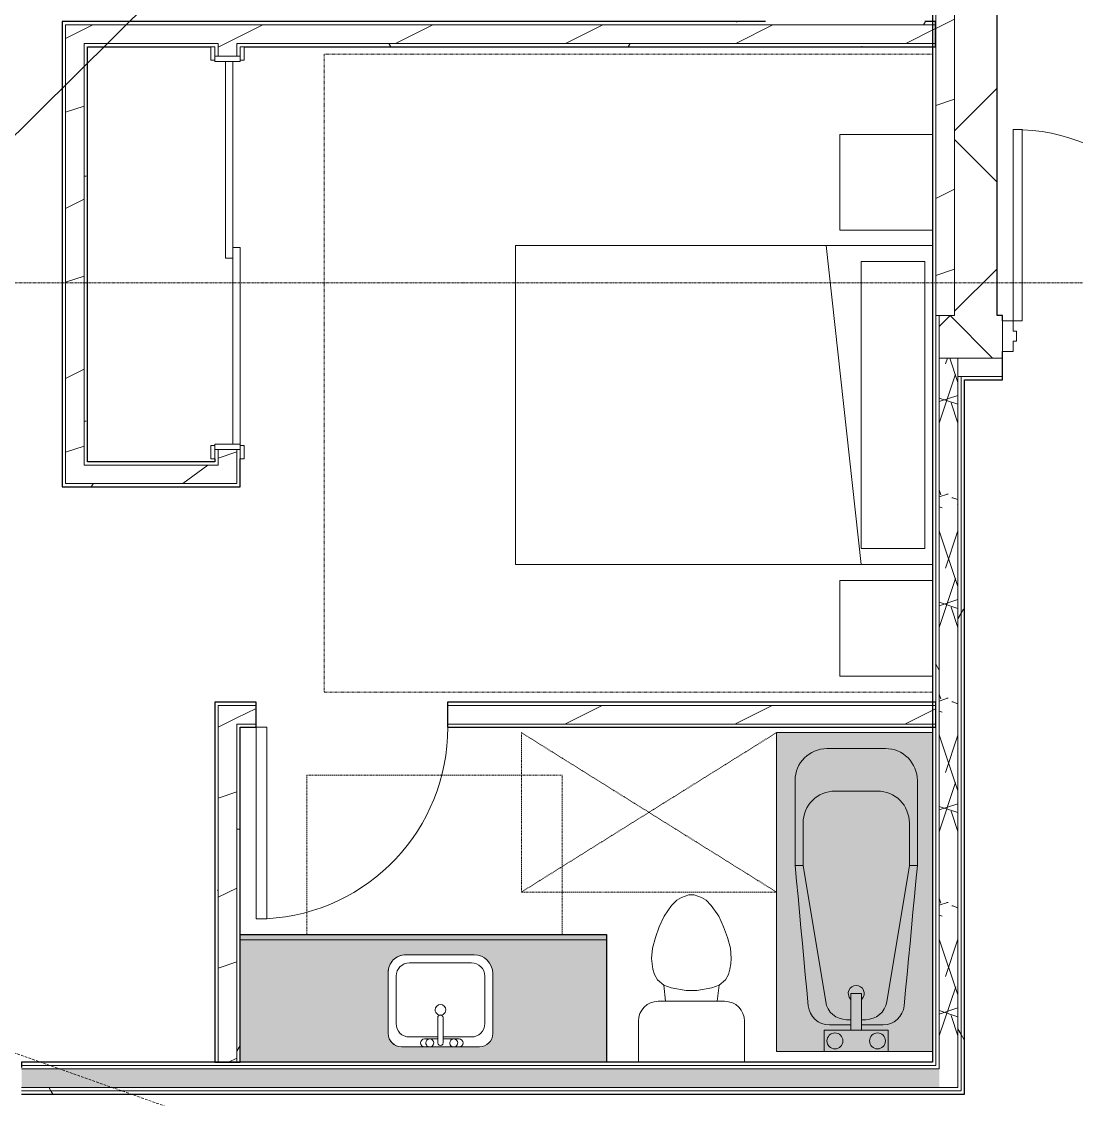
# Model space of a CAD drawing. Header units: inches. Extents: x -10205 to 13964, y -460 to 30702.
# Drawn here: x -2805.1 to -2606.7, y 11715 to 11917.8 of the extents above; entities that cross this region are included whole.
import ezdxf

# ---------------------------------------------------------------- set-up
doc = ezdxf.new("R2010")
doc.units = ezdxf.units.IN
doc.header["$MEASUREMENT"] = 0
for name, pattern in [('Dash 1_16_', [0.125, 0.0625, -0.0625]), ('Grid Line 1_2_', [0.875, 0.5, -0.125, 0.125, -0.125]), ('Hidden 1_8_', [0.1875, 0.125, -0.0625]), ('IMPORT-DASHED _2_', [0.75, 0.5, -0.25])]:
    doc.linetypes.add(name, pattern=pattern)
for name, color, linetype, lineweight in [('0-1', 7, 'Continuous', 5), ('0-4', 7, 'Continuous', 9), ('00base_6150001_dwg', 147, 'Continuous', 13), ('A-DETL-HDLN-1', 7, 'Hidden 1_8_', 9), ('A-DOOR', 31, 'Continuous', 9), ('A-DOOR-3', 7, 'Continuous', 9), ('A-DOOR-4', 250, 'Continuous', 13), ('A-DOOR-6', 31, 'Continuous', 13), ('A-DOOR-FRAM', 31, 'Continuous', 13), ('A-DOOR-FRAM-2', 250, 'Continuous', 13), ('A-WALL', 113, 'Continuous', 9), ('A-WALL-5', 130, 'Continuous', 25), ('A-WALL-6', 7, 'Continuous', 9), ('A-WALL-8', 113, 'Continuous', 25), ('A-WALL-PATT-3', 7, 'Continuous', 9), ('A-WALL-PATT-4', 8, 'Continuous', 9), ('A-WALL-PATT-5', 111, 'Continuous', 9), ('E_Survey_Traverse', 147, 'Continuous', 13), ('E_TOPO_DTM_Contours_Minor', 147, 'IMPORT-DASHED _2_', 13), ('I-FURN-3', 7, 'Continuous', 9), ('I-FURN-HDLN-2', 254, 'Dash 1_16_', 9), ('I-WALL-2', 2, 'Continuous', 25), ('P-SANR-FIXT-1', 8, 'Continuous', 9), ('P-SANR-FIXT-5', 7, 'Continuous', 9), ('Q-CASE-2', 254, 'Continuous', 9), ('Q-CASE-5', 130, 'Continuous', 25), ('Q-CASE-6', 7, 'Continuous', 9), ('S-GRID-1', 1, 'Grid Line 1_2_', 9)]:
    doc.layers.add(name, color=color, linetype=linetype, lineweight=lineweight)
pattern_1 = [(0, (0, 0), (61.44, 15.36), [2.534, -43.546, 2.534, -43.546, -245.76]), (0, (0, 0), (61.44, 15.36), [-92.16, 2.534, -89.626, 2.534, -43.546, -107.52]), (0, (0, 0), (61.44, 15.36), [-230.4, 2.534, -28.186, 2.534, -74.266]), (120, (23.04, 7.68), (-44.02215, 45.5286), [2.534, -43.546, 2.534, -43.546, -245.76]), (120, (23.04, 7.68), (-44.02215, 45.5286), [-92.16, 2.534, -89.626, 2.534, -43.546, -107.52]), (120, (23.04, 7.68), (-44.02215, 45.5286), [-230.4, 2.534, -28.186, 2.534, -74.266]), (240, (30.72, 38.4), (-17.41785, -60.8886), [2.534, -43.546, 2.534, -43.546, -245.76]), (240, (30.72, 38.4), (-17.41785, -60.8886), [-92.16, 2.534, -89.626, 2.534, -43.546, -107.52]), (240, (30.72, 38.4), (-17.41785, -60.8886), [-230.4, 2.534, -28.186, 2.534, -74.266])]
pattern_2 = [(216.87, (12.795, 31.987), (95.9612857, 63.9749714), [15.994, -143.942]), (206.565, (31.987, 22.391), (-31.986981, -31.986924), [35.763, -35.763]), (198.435, (31.987, 6.397), (-63.974746, -31.987128), [20.231, -80.922])]
pattern_3 = [(161.57, (0.96, 0.96), (-7.6802237, -0.0009796), [0, -54.643, 6.067, 0]), (18.43, (-0.96, 0.96), (-7.6802237, 0.0009796), [0, -54.643, 6.067, 0]), (108.43, (0.96, 0.96), (3.8382953, -19.2013653), [18.211, -42.499]), (71.57, (-0.96, 0.96), (3.8382953, 19.2013653), [18.211, -42.499])]
pattern_4 = [(45, (0, 0), (-16.970563, 16.970563), []), (135, (0, 0), (-16.970563, -16.970563), [])]

# ---------------------------------------------------------------- blocks, each defined once
blk = doc.blocks.new('Single-Flush - 36_ x 84_-1372839-SITE PLAN - CAD FILE')
at = {"layer": 'A-DOOR-3'}
blk.add_arc((18, 2.37), 36.07, 93.1789, 180, dxfattribs=at)
at = {"layer": 'A-DOOR-4'}
for p, q in [((16, 2.37), (16, 38.39)), ((18, 38.39), (16, 38.39)), ((18, 2.37), (18, 38.39)), ((18, 2.37), (16, 2.37))]:
    blk.add_line(p, q, dxfattribs=at)
blk = doc.blocks.new('FOLDING_SLIDING CLOSET - 72_ x 80_-1372885-SITE PLAN - CAD FILE')
at = {"layer": 'A-DOOR-3'}
for p, q in [((-38.75, 3.25), (-36.25, 3.25)), ((-38.75, 2.5), (-38.75, 3.25)), ((-36.25, 2.5), (-38.75, 2.5)), ((-36.25, 3.25), (-36.25, 2.5)), ((36.25, 3.25), (38.75, 3.25)), ((36.25, 2.5), (36.25, 3.25)), ((38.75, 2.5), (36.25, 2.5)), ((38.75, 3.25), (38.75, 2.5)), ((-38.75, -2.25), (-36.25, -2.25)), ((-38.75, -3), (-38.75, -2.25)), ((-36.25, -3), (-38.75, -3)), ((-36.25, -2.25), (-36.25, -3)), ((36.25, -2.25), (38.75, -2.25)), ((36.25, -3), (36.25, -2.25)), ((38.75, -3), (36.25, -3)), ((38.75, -2.25), (38.75, -3))]:
    blk.add_line(p, q, dxfattribs=at)
at = {"layer": 'A-DOOR-4'}
for p, q in [((-1, 0.5), (36, 0.5)), ((-1, -0.875), (-1, 0.5)), ((36, 0.5), (36, -0.875)), ((-36, -0.875), (1, -0.875)), ((-36, -2.25), (-36, -0.875)), ((36, -0.875), (-1, -0.875)), ((1, -0.875), (1, -2.25)), ((1, -2.25), (-36, -2.25))]:
    blk.add_line(p, q, dxfattribs=at)
at = {"layer": 'A-DOOR-FRAM-2'}
for p, q in [((-37, 2.5), (-36, 2.5)), ((-37, -2.25), (-37, 2.5)), ((-36, 2.5), (-36, -2.25)), ((36, 2.5), (37, 2.5)), ((36, -2.25), (36, 2.5)), ((37, 2.5), (37, -2.25)), ((-36, -2.25), (-37, -2.25)), ((37, -2.25), (36, -2.25))]:
    blk.add_line(p, q, dxfattribs=at)
blk = doc.blocks.new('Bed-Standard - Queen 60_ x 79_-V69-SITE PLAN - CAD FILE')
at = {"layer": 'I-FURN-3'}
for p, q in [((-19.31, 37.17), (-19.31, -41.3)), ((40.69, -41.3), (40.69, 37.17)), ((-16.31, 35.7), (-16.31, 23.7)), ((-16.31, 35.7), (37.69, 35.7)), ((37.69, 35.7), (37.69, 23.7)), ((40.69, 23.7), (-19.31, 17.13)), ((-16.31, 23.7), (37.69, 23.7)), ((-19.31, -41.3), (40.69, -41.3))]:
    blk.add_line(p, q, dxfattribs=at)
at = {"layer": 'I-FURN-HDLN-2'}
for p, q in [((-55.31, 37.17), (-55.31, -77.3)), ((64.69, -77.3), (64.69, 37.17)), ((-55.31, -77.3), (64.69, -77.3))]:
    blk.add_line(p, q, dxfattribs=at)
blk = doc.blocks.new('Table-Night Stand - 18_ x 18_ x 24_-V70-SITE PLAN - CAD FILE')
at = {"layer": 'I-FURN-3'}
for p, q in [((0.15, 17.46), (0.15, 0)), ((18.15, 0), (18.15, 17.46)), ((0.15, 0), (18.15, 0))]:
    blk.add_line(p, q, dxfattribs=at)
blk = doc.blocks.new('M_Sink Vanity-Square - 500 x 440mm-1352614-SITE PLAN - CAD FILE')
at = {"layer": 'P-SANR-FIXT-5'}
for p, q in [((7.96, 7.09), (-6.72, 7.09)), ((7.96, 7.09), (-6.72, 7.09)), ((3.62, 7.09), (-2.88, 7.09)), ((0.12, 6.33), (0.12, 1.59)), ((1.12, 6.33), (1.12, 1.59)), ((-9.22, 4.59), (-9.22, -6.73)), ((-9.22, 4.59), (-9.22, -6.73)), ((0.12, 5.22), (-5.22, 5.22)), ((-2.88, 5.59), (0.12, 5.59)), ((1.12, 5.59), (3.62, 5.59)), ((6.46, 5.22), (1.12, 5.22)), ((10.46, -6.91), (10.46, 4.59)), ((10.46, -6.91), (10.46, 4.59)), ((-7.72, 2.72), (-7.72, -6.23)), ((8.96, -6.23), (8.96, 2.72)), ((-5.22, -8.73), (6.46, -8.73)), ((-5.72, -10.23), (7.14, -10.23)), ((-5.72, -10.23), (7.14, -10.23))]:
    blk.add_line(p, q, dxfattribs=at)
for centre, radius, start, end in [((-6.72, 4.59), 2.5, 90, 180), ((-6.72, 4.59), 2.5, 90, 180), ((-2.88, 6.34), 0.75, 90, 270), ((-1.88, 6.34), 0.75, 360, 180), ((-1.88, 6.34), 0.75, 180, 0), ((0.62, 6.33), 0.5, 360, 180), ((2.62, 6.34), 0.75, 360, 180), ((2.62, 6.34), 0.75, 180, 360), ((3.62, 6.34), 0.75, 270, 90), ((7.96, 4.59), 2.5, 0, 90), ((7.96, 4.59), 2.5, 360, 90), ((-5.22, 2.72), 2.5, 90, 180), ((6.46, 2.72), 2.5, 0, 90), ((0.62, 0.13), 1, 360, 180), ((0.62, 0.13), 1, 180, 0), ((0.62, 1.59), 0.5, 180, 0), ((-5.72, -6.73), 3.5, 180, 270), ((-5.72, -6.73), 3.5, 180, 270), ((-5.22, -6.23), 2.5, 180, 270), ((6.46, -6.23), 2.5, 270, 0), ((7.14, -6.91), 3.32, 270, 360), ((7.14, -6.91), 3.32, 270, 0)]:
    blk.add_arc(centre, radius, start, end, dxfattribs=at)
blk = doc.blocks.new('Toilet-Domestic-3D - Toilet-Domestic-3D-1372870-SITE PLAN - CAD FILE')
at = {"layer": 'P-SANR-FIXT-5'}
for p, q in [((-3.74, 10), (-2.74, 11)), ((-2.74, 11), (-1.87, 11.5)), ((-1.87, 11.5), (-0.5, 12)), ((-0.5, 12), (0.5, 12)), ((0.5, 12), (1.87, 11.5)), ((1.87, 11.5), (2.74, 11)), ((2.74, 11), (3.74, 10)), ((-5.13, 8), (-3.74, 10)), ((3.74, 10), (5.13, 8)), ((-6.06, 6), (-5.13, 8)), ((5.13, 8), (6.06, 6)), ((-6.79, 4), (-6.06, 6)), ((6.06, 6), (6.79, 4)), ((-7.33, 1.99), (-6.79, 4)), ((6.79, 4), (7.33, 1.99)), ((-7.5, 0), (-7.33, 1.99)), ((7.33, 1.99), (7.5, 0)), ((-7.41, -1), (-7.5, 0)), ((-7.24, -2), (-7.41, -1)), ((-6.97, -3), (-7.24, -2)), ((7.24, -2), (6.97, -3)), ((7.41, -1), (7.24, -2)), ((7.5, 0), (7.41, -1)), ((-6.4, -4), (-6.97, -3)), ((-5.21, -5), (-6.4, -4)), ((6.4, -4), (5.21, -5)), ((6.97, -3), (6.4, -4)), ((-3.84, -5.5), (-5.21, -5)), ((-4.86, -8.02), (-5.21, -5)), ((-1, -6), (-3.84, -5.5)), ((1, -6), (-1, -6)), ((3.84, -5.5), (1, -6)), ((5.21, -5), (3.84, -5.5)), ((4.86, -8.02), (5.21, -5)), ((6.25, -8.02), (-6.25, -8.02)), ((-9.98, -11.75), (-9.98, -19.48)), ((9.98, -19.48), (9.98, -11.75))]:
    blk.add_line(p, q, dxfattribs=at)
for centre, start, end in [((-6.25, -11.75), 90, 180), ((6.25, -11.75), 0, 90)]:
    blk.add_arc(centre, 3.73, start, end, dxfattribs=at)
blk = doc.blocks.new('OD_CW_Base Cabinet - OD_CW_Base Cabinet-1502903-SITE PLAN - CAD FILE')
at = {"layer": 'Q-CASE-2'}
blk.add_hatch(color=256, dxfattribs=at).paths.add_polyline_path([(69.63, -1), (69.63, 0), (0.74, 0), (0.74, -1)], flags=0)
h = blk.add_hatch(color=256, dxfattribs=at)
h.paths.add_polyline_path([(46.03, -24), (69.63, -24), (69.63, -1), (0.74, -1), (0.74, -24), (45.76, -24)], flags=0)
h.paths.add_polyline_path([(31.89, -21.13), (30.42, -21.04), (29.82, -20.79), (29.3, -20.39), (28.91, -19.88), (28.66, -19.27), (28.57, -18.63), (28.57, -7.12), (28.68, -6.26), (29.02, -5.46), (29.54, -4.77), (30.23, -4.25), (31.07, -3.91), (31.89, -3.8), (44.76, -3.8), (45.76, -3.96), (46.51, -4.27), (47.23, -4.83), (47.79, -5.55), (48.14, -6.4), (48.26, -7.3), (48.17, -19.27), (47.92, -19.88), (47.52, -20.39), (47.01, -20.79), (46.4, -21.04), (45.76, -21.13), (44.76, -21.13)], flags=0)
at = {"layer": 'Q-CASE-5'}
for p, q in [((0.74, 0), (69.63, 0)), ((69.63, 0), (69.63, -24))]:
    blk.add_line(p, q, dxfattribs=at)
at = {"layer": 'Q-CASE-6'}
for p, q in [((0.74, 0), (69.63, 0)), ((69.63, -1), (0.74, -1)), ((0.74, -1), (69.63, -1)), ((69.63, 0), (69.63, -1)), ((69.63, -1), (69.63, -24))]:
    blk.add_line(p, q, dxfattribs=at)
blk = doc.blocks.new('Bath Tub - Maestro - 60_x30_-V87-SITE PLAN - CAD FILE')
at = {"layer": 'P-SANR-FIXT-1'}
for points in [[(0, -29.37), (60, -29.37), (60, 0), (0, 0), (0, -9), (4, -9), (4, -14), (5, -14), (5.05, -9.3), (5.21, -8.67), (5.48, -8.06), (5.83, -7.51), (6.27, -7.03), (6.79, -6.62), (7.36, -6.31), (7.98, -6.09), (9.35, -5.91), (35, -3.5), (51, -3.5), (52.04, -3.59), (53.05, -3.86), (54, -4.3), (54.86, -4.9), (55.6, -5.64), (56.2, -6.5), (56.64, -7.45), (56.91, -8.46), (57, -9.5), (57, -20.5), (56.8, -22.05), (56.2, -23.5), (55.24, -24.74), (54, -25.7), (52.55, -26.3), (51, -26.5), (34.42, -26.45), (7.98, -23.91), (7.36, -23.69), (6.79, -23.38), (6.27, -22.97), (5.83, -22.49), (5.48, -21.94), (5.21, -21.33), (5.05, -20.7), (5, -19), (5, -16), (4, -16), (4, -21), (0, -21), (0, -26.5)], [(8.63, -5.97), (9.35, -9.26), (35, -5), (35, -3.5), (8.84, -5.95)], [(35, -5), (43, -5), (51, -3.5), (35, -3.5), (35, -4.91)], [(43, -5), (44.55, -5.2), (46.03, -5.83), (47.28, -6.81), (48.2, -8), (48.8, -9.5), (49, -11), (57, -9.5), (56.91, -8.46), (56.64, -7.45), (56.2, -6.5), (55.29, -5.34), (54.86, -4.9), (54, -4.3), (53.05, -3.86), (52.04, -3.59), (51, -3.5), (44.22, -4.77)], [(5, -9.96), (6, -13.2), (6.31, -11.71), (6.98, -10.59), (8.2, -9.66), (9.35, -9.26), (8.63, -5.97), (7.98, -6.09), (7.36, -6.31), (6.74, -6.66), (6.27, -7.03), (5.72, -7.68), (5.48, -8.06), (5.21, -8.67), (5.05, -9.3)], [(6, -13.2), (6, -14), (10.94, -14), (10.94, -16), (6, -16), (6, -16.8), (6.24, -18.17), (6.98, -19.41), (8.03, -20.28), (9.35, -20.74), (35, -25), (43, -25), (44.8, -24.69), (46, -24.2), (47.24, -23.24), (48.2, -22), (48.8, -20.5), (49, -19), (49, -11), (48.8, -9.45), (48.12, -7.9), (47.24, -6.76), (46, -5.8), (44.55, -5.2), (43, -5), (35, -5), (9.22, -9.3), (8.03, -9.72), (6.82, -10.83), (6.24, -11.83), (6.12, -12.51)], [(49, -19), (57, -20.5), (57, -9.5), (49, -11)], [(4, -16), (10.94, -16), (10.94, -14), (4, -14)], [(5, -20.04), (5.06, -20.74), (5.24, -21.4), (5.72, -22.32), (5.87, -22.53), (6.33, -23.02), (6.79, -23.38), (7.36, -23.69), (8, -23.92), (8.63, -24.03), (9.35, -20.74), (8.03, -20.28), (6.95, -19.38), (6.24, -18.17), (6, -16.8), (5.05, -19.87)], [(43, -25), (51, -26.5), (52.55, -26.3), (54, -25.7), (55.42, -24.51), (56.24, -23.4), (56.8, -22.05), (57, -20.5), (49, -19), (48.72, -20.74), (48.16, -22.05), (47.03, -23.4), (46, -24.2), (44.55, -24.8)], [(8.63, -24.03), (35, -26.5), (35, -25), (9.35, -20.74), (8.65, -23.91)], [(35, -25.46), (35, -26.5), (51, -26.5), (43, -25), (35, -25)]]:
    blk.add_hatch(color=256, dxfattribs=at).paths.add_polyline_path(points, flags=0)
h = blk.add_hatch(color=256, dxfattribs=at)
h.paths.add_polyline_path([(0, -16), (0, -21), (4, -21), (4, -9), (0, -9), (0, -14)], flags=0)
h.paths.add_polyline_path([(0.5, -11), (0.55, -10.61), (0.7, -10.25), (0.94, -9.94), (1.25, -9.7), (1.61, -9.55), (2, -9.5), (2.39, -9.55), (2.75, -9.7), (3.06, -9.94), (3.3, -10.25), (3.45, -10.61), (3.5, -11), (3.33, -11.67), (3.3, -11.75), (3.06, -12.06), (2.75, -12.3), (2.39, -12.45), (2, -12.5), (1.61, -12.45), (1.25, -12.3), (0.94, -12.06), (0.69, -11.71), (0.55, -11.39)], flags=0)
h.paths.add_polyline_path([(0.5, -19), (0.55, -18.61), (0.7, -18.25), (0.94, -17.94), (1.25, -17.7), (1.61, -17.55), (2, -17.5), (2.39, -17.55), (3.02, -17.91), (3.06, -17.94), (3.3, -18.25), (3.45, -18.61), (3.5, -19), (3.43, -19.44), (3.3, -19.75), (3.06, -20.06), (2.75, -20.3), (2.38, -20.45), (2, -20.5), (1.61, -20.45), (1.25, -20.3), (0.94, -20.06), (0.7, -19.75), (0.55, -19.39)], flags=0)
h = blk.add_hatch(color=256, dxfattribs=at)
h.paths.add_polyline_path([(0.5, -11), (0.55, -11.39), (0.7, -11.75), (0.94, -12.06), (1.25, -12.3), (1.61, -12.45), (2, -12.5), (2.39, -12.45), (2.75, -12.3), (3.06, -12.06), (3.33, -11.67), (3.45, -11.39), (3.5, -11), (3.45, -10.61), (3.3, -10.25), (3.06, -9.94), (2.75, -9.7), (2.39, -9.55), (2, -9.5), (1.61, -9.55), (1.25, -9.7), (0.94, -9.94), (0.7, -10.25), (0.55, -10.61)], flags=0)
h.paths.add_polyline_path([(0.5, -19), (0.55, -19.39), (0.7, -19.75), (0.94, -20.06), (1.25, -20.3), (1.61, -20.45), (2, -20.5), (2.39, -20.45), (2.75, -20.3), (3.06, -20.06), (3.43, -19.44), (3.45, -19.39), (3.5, -19), (3.45, -18.61), (3.3, -18.25), (3.02, -17.91), (2.75, -17.7), (2.39, -17.55), (2, -17.5), (1.61, -17.55), (1.25, -17.7), (0.94, -17.94), (0.7, -18.25), (0.55, -18.61)], flags=0)
h = blk.add_hatch(color=256, dxfattribs=at)
h.paths.add_polyline_path([(5, -19.61), (5.05, -19.87), (6, -16.8), (6, -16), (5, -16), (5, -19.08)], flags=0)
h.paths.add_polyline_path([(5, -10.92), (5, -14), (6, -14), (6, -13.2), (5, -9.96), (5, -10.39)], flags=0)
at = {"layer": 'P-SANR-FIXT-5'}
for p, q in [((60, 0), (0, 0)), ((0, 0), (0, -9)), ((60, -29.37), (60, 0)), ((35, -3.5), (51, -3.5)), ((35, -5), (35, -3.5)), ((35, -5), (9.35, -9.26)), ((43, -5), (35, -5)), ((4, -9), (0, -9)), ((0, -9), (0, -21)), ((4, -14), (4, -9)), ((5, -14), (5, -9.96)), ((57, -9.5), (57, -20.5)), ((49, -19), (49, -11)), ((4, -16), (4, -14)), ((4, -14), (10.94, -14)), ((6, -13.2), (6, -14)), ((10.94, -16), (10.94, -14)), ((4, -21), (4, -16)), ((10.94, -16), (4, -16)), ((5, -20.04), (5, -16)), ((6, -16), (6, -16.8)), ((0, -21), (0, -29.38)), ((0, -21), (4, -21)), ((9.35, -20.74), (35, -25)), ((35, -25), (35, -26.5)), ((35, -25), (43, -25)), ((51, -26.5), (35, -26.5))]:
    blk.add_line(p, q, dxfattribs=at)
at = {"layer": 'P-SANR-FIXT-5', "flags": 128}
for points in [[(8.63, -5.97), (11.56, -5.7), (14.49, -5.42), (17.42, -5.15), (20.35, -4.87), (23.28, -4.6), (26.21, -4.32), (29.14, -4.05), (32.07, -3.77), (35, -3.5)], [(35, -26.5), (32.07, -26.23), (29.14, -25.95), (26.21, -25.68), (23.28, -25.4), (20.35, -25.13), (17.42, -24.85), (14.49, -24.58), (11.56, -24.3), (8.63, -24.03)]]:
    blk.add_lwpolyline(points, dxfattribs=at)
at = {"layer": 'P-SANR-FIXT-5'}
for centre, radius, start, end in [((51, -9.5), 6, 0, 90), ((9, -9.96), 4, 95.3558, 180), ((43, -11), 6, 360, 90), ((2, -11), 1.5, 0, 180), ((10, -13.2), 4, 99.4223, 180), ((2, -11), 1.5, 180, 360), ((10.94, -15), 1.5, 0, 135), ((10.94, -15), 1.5, 225, 360), ((2, -19), 1.5, 0, 180), ((10, -16.8), 4, 180, 260.5777), ((2, -19), 1.5, 180, 360), ((9, -20.04), 4, 180, 264.6442), ((43, -19), 6, 270, 0), ((51, -20.5), 6, 270, 0)]:
    blk.add_arc(centre, radius, start, end, dxfattribs=at)
blk = doc.blocks.new('1750 Ox - Unit Layouts_rvt-1-SITE PLAN - CAD FILE')
at = {"layer": 'A-WALL-PATT-3'}
h = blk.add_hatch(dxfattribs=at)
h.set_pattern_fill('FP_2', color=256, style=0, pattern_type=2)
h.set_pattern_definition(pattern_1)
h.paths.add_polyline_path([(-2797.49, 11917.13), (-2633.72, 11917.13), (-2633.72, 11917.76), (-2797.49, 11917.76)], flags=0)
h = blk.add_hatch(dxfattribs=at)
h.set_pattern_fill('FP_2', color=256, style=0, pattern_type=2)
h.set_pattern_definition(pattern_1)
h.paths.add_polyline_path([(-2763.24, 11913.01), (-2633.72, 11913.01), (-2633.72, 11913.63), (-2764.62, 11913.63), (-2764.62, 11913.01), (-2763.99, 11913.01)], flags=0)
h.paths.add_polyline_path([(-2793.37, 11913.01), (-2768.12, 11913.01), (-2768.12, 11913.63), (-2793.37, 11913.63)], flags=0)
h = blk.add_hatch(dxfattribs=at)
h.set_pattern_fill('FP_2', color=256, style=0, pattern_type=2)
h.set_pattern_definition(pattern_1)
h.paths.add_polyline_path([(-2792.74, 11834.33), (-2792.74, 11913.01), (-2793.37, 11913.01), (-2793.37, 11834.33)], flags=0)
h = blk.add_hatch(dxfattribs=at)
h.set_pattern_fill('FP_2', color=256, style=0, pattern_type=2)
h.set_pattern_definition(pattern_1)
h.paths.add_polyline_path([(-2796.87, 11830.21), (-2764.62, 11830.21), (-2764.62, 11830.83), (-2796.87, 11830.83)], flags=0)
h = blk.add_hatch(dxfattribs=at)
h.set_pattern_fill('FP_2', color=256, style=0, pattern_type=2)
h.set_pattern_definition(pattern_1)
h.paths.add_polyline_path([(-2768.74, 11721.99), (-2768.12, 11721.99), (-2768.12, 11789.74), (-2768.74, 11789.74), (-2768.74, 11773.64)], flags=0)
h = blk.add_hatch(dxfattribs=at)
h.set_pattern_fill('FP_2', color=256, style=0, pattern_type=2)
h.set_pattern_definition(pattern_1)
h.paths.add_polyline_path([(-2764.62, 11721.99), (-2763.99, 11721.99), (-2763.99, 11785.61), (-2764.62, 11785.61), (-2764.62, 11744.99)], flags=0)
at = {"layer": 'A-WALL-PATT-4'}
h = blk.add_hatch(dxfattribs=at)
h.set_pattern_fill('FP_4', color=256, style=0, pattern_type=2)
h.set_pattern_definition(pattern_2)
h.paths.add_polyline_path([(-2796.87, 11913.63), (-2633.18, 11913.63), (-2633.18, 11917.13), (-2796.87, 11917.13)], flags=0)
h = blk.add_hatch(dxfattribs=at)
h.set_pattern_fill('FP_4', color=256, style=0, pattern_type=2)
h.set_pattern_definition(pattern_2)
h.paths.add_polyline_path([(-2793.37, 11830.83), (-2793.37, 11913.63), (-2796.87, 11913.63), (-2796.87, 11830.83), (-2794.18, 11830.83)], flags=0)
h = blk.add_hatch(dxfattribs=at)
h.set_pattern_fill('FP_4', color=256, style=0, pattern_type=2)
h.set_pattern_definition(pattern_2)
h.paths.add_polyline_path([(-2764.62, 11830.83), (-2764.62, 11837.26), (-2768.12, 11837.26), (-2768.12, 11830.83)], flags=0)
h.paths.add_polyline_path([(-2764.62, 11911.26), (-2764.62, 11913.63), (-2768.12, 11913.63), (-2768.12, 11911.26), (-2765.37, 11911.26)], flags=0)
h = blk.add_hatch(dxfattribs=at)
h.set_pattern_fill('FP_4', color=256, style=0, pattern_type=2)
h.set_pattern_definition(pattern_2)
h.paths.add_polyline_path([(-2768.74, 11830.83), (-2768.12, 11830.85), (-2768.12, 11834.33), (-2793.37, 11834.33), (-2793.37, 11830.83), (-2792.74, 11830.83)], flags=0)
h = blk.add_hatch(dxfattribs=at)
h.set_pattern_fill('FP_4', color=256, style=0, pattern_type=2)
h.set_pattern_definition(pattern_2)
h.paths.add_polyline_path([(-2768.12, 11721.99), (-2764.62, 11721.99), (-2764.62, 11789.11), (-2768.12, 11789.11), (-2768.12, 11773.64)], flags=0)
h = blk.add_hatch(dxfattribs=at)
h.set_pattern_fill('FP_4', color=256, style=0, pattern_type=2)
h.set_pattern_definition(pattern_2)
h.paths.add_polyline_path([(-2633.18, 11785.61), (-2633.1, 11785.61), (-2633.18, 11789.11), (-2724.99, 11789.11), (-2724.99, 11785.61), (-2690.33, 11785.61)], flags=0)
h.paths.add_polyline_path([(-2760.99, 11785.61), (-2760.99, 11789.11), (-2764.62, 11789.11), (-2764.62, 11785.61), (-2763.99, 11785.61)], flags=0)
at = {"layer": 'A-DETL-HDLN-1'}
for p, q in [((-2711.1, 11783.99), (-2711.1, 11753.99)), ((-2711.1, 11753.99), (-2663.1, 11783.99)), ((-2663.1, 11753.99), (-2711.1, 11783.99)), ((-2751.44, 11775.99), (-2751.44, 11745.99)), ((-2703.44, 11775.99), (-2751.44, 11775.99)), ((-2703.44, 11745.99), (-2703.44, 11775.99)), ((-2711.1, 11753.99), (-2663.1, 11753.99))]:
    blk.add_line(p, q, dxfattribs=at)
at = {"layer": 'A-WALL-5'}
for p, q in [((-2665.18, 11917.76), (-2797.49, 11917.76)), ((-2797.49, 11917.76), (-2797.49, 11917.13)), ((-2797.49, 11917.13), (-2797.49, 11913.01)), ((-2633.18, 11917.76), (-2635.18, 11917.76)), ((-2633.18, 11913.01), (-2633.18, 11917.76)), ((-2797.49, 11913.01), (-2797.49, 11830.21)), ((-2792.74, 11913.01), (-2769.49, 11913.01)), ((-2792.74, 11834.96), (-2792.74, 11913.01)), ((-2763.24, 11913.01), (-2633.18, 11913.01)), ((-2768.74, 11834.96), (-2792.74, 11834.96)), ((-2768.74, 11835.51), (-2768.74, 11834.96)), ((-2763.99, 11830.21), (-2763.99, 11835.51)), ((-2797.49, 11830.21), (-2796.87, 11830.21)), ((-2796.87, 11830.21), (-2792.74, 11830.21)), ((-2792.74, 11830.21), (-2768.74, 11830.21)), ((-2768.74, 11830.21), (-2764.62, 11830.21)), ((-2764.62, 11830.21), (-2763.99, 11830.21)), ((-2768.12, 11789.74), (-2768.74, 11789.74)), ((-2768.74, 11789.74), (-2768.74, 11721.99)), ((-2763.99, 11789.74), (-2768.12, 11789.74)), ((-2760.99, 11789.74), (-2763.99, 11789.74)), ((-2760.99, 11784.99), (-2760.99, 11789.74)), ((-2633.1, 11789.74), (-2724.99, 11789.74)), ((-2724.99, 11789.74), (-2724.99, 11784.99)), ((-2633.1, 11784.99), (-2633.1, 11789.74)), ((-2763.99, 11721.99), (-2763.99, 11784.99)), ((-2763.99, 11784.99), (-2760.99, 11784.99)), ((-2724.99, 11784.99), (-2633.1, 11784.99)), ((-2768.74, 11721.99), (-2763.99, 11721.99))]:
    blk.add_line(p, q, dxfattribs=at)
at = {"layer": 'A-WALL-6'}
for p, q in [((-2796.87, 11917.13), (-2633.18, 11917.13)), ((-2796.87, 11913.63), (-2796.87, 11917.13)), ((-2796.87, 11913.01), (-2796.87, 11913.63)), ((-2796.87, 11830.83), (-2796.87, 11913.01)), ((-2793.37, 11913.63), (-2768.12, 11913.63)), ((-2793.37, 11913.01), (-2793.37, 11913.63)), ((-2793.37, 11834.33), (-2793.37, 11913.01)), ((-2768.12, 11913.01), (-2768.12, 11913.63)), ((-2768.12, 11913.01), (-2768.12, 11911.26)), ((-2764.62, 11913.01), (-2764.62, 11913.63)), ((-2764.62, 11913.63), (-2633.18, 11913.63)), ((-2764.62, 11913.01), (-2764.62, 11911.26)), ((-2768.12, 11837.26), (-2768.12, 11834.33)), ((-2764.62, 11837.26), (-2764.62, 11830.83)), ((-2792.74, 11834.33), (-2793.37, 11834.33)), ((-2792.74, 11834.33), (-2768.74, 11834.33)), ((-2768.12, 11834.33), (-2768.74, 11834.33)), ((-2793.37, 11830.83), (-2796.87, 11830.83)), ((-2792.74, 11830.83), (-2793.37, 11830.83)), ((-2792.74, 11830.83), (-2768.74, 11830.83)), ((-2768.12, 11830.83), (-2768.74, 11830.83)), ((-2764.62, 11830.83), (-2768.12, 11830.83)), ((-2768.12, 11789.11), (-2768.12, 11721.99)), ((-2768.12, 11789.11), (-2764.62, 11789.11)), ((-2764.62, 11789.11), (-2763.99, 11789.11)), ((-2760.99, 11789.11), (-2763.99, 11789.11)), ((-2633.1, 11789.11), (-2724.99, 11789.11)), ((-2763.99, 11785.61), (-2764.62, 11785.61)), ((-2764.62, 11785.61), (-2764.62, 11721.99)), ((-2764.62, 11785.61), (-2763.99, 11785.61)), ((-2760.99, 11785.61), (-2763.99, 11785.61)), ((-2633.1, 11785.61), (-2724.99, 11785.61))]:
    blk.add_line(p, q, dxfattribs=at)
at = {"layer": '0-4'}
for name, p, rotation in [('FOLDING_SLIDING CLOSET - 72_ x 80_-1372885-SITE PLAN - CAD FILE', (-2766.24, 11874.26), 90.00000000000001), ('Bed-Standard - Queen 60_ x 79_-V69-SITE PLAN - CAD FILE', (-2670.89, 11856.3), 269.9999999999962), ('Table-Night Stand - 18_ x 18_ x 24_-V70-SITE PLAN - CAD FILE', (-2651.18, 11896.69), 269.9999999999962), ('Table-Night Stand - 18_ x 18_ x 24_-V70-SITE PLAN - CAD FILE', (-2651.18, 11812.76), 269.9999999999918), ('Single-Flush - 36_ x 84_-1372839-SITE PLAN - CAD FILE', (-2742.99, 11787.36), 180), ('Bath Tub - Maestro - 60_x30_-V87-SITE PLAN - CAD FILE', (-2663.1, 11723.99), 89.999999999996), ('M_Sink Vanity-Square - 500 x 440mm-1352614-SITE PLAN - CAD FILE', (-2725.7, 11731.96), 180)]:
    blk.add_blockref(name, p, dxfattribs=dict(at, rotation=rotation))
for name, p in [('Toilet-Domestic-3D - Toilet-Domestic-3D-1372870-SITE PLAN - CAD FILE', (-2679.1, 11741.47)), ('OD_CW_Base Cabinet - OD_CW_Base Cabinet-1502903-SITE PLAN - CAD FILE', (-2764.73, 11745.99))]:
    blk.add_blockref(name, p, dxfattribs=at)
blk = doc.blocks.new('HOLLOW METAL - STAIR DOOR-1762405-SITE PLAN - CAD FILE')
at = {"layer": 'A-DOOR'}
blk.add_arc((18, -5.3125), 36, 180, 270, dxfattribs=at)
at = {"layer": 'A-DOOR-6'}
for p, q in [((16.25, -5.3125), (18, -5.3125)), ((16.25, -41.3125), (16.25, -5.3125)), ((18, -5.3125), (18, -41.3125)), ((18, -41.3125), (16.25, -41.3125))]:
    blk.add_line(p, q, dxfattribs=at)
at = {"layer": 'A-DOOR-FRAM'}
for p, q in [((-20, 0.4375), (-18, 0.4375)), ((-20, -5.3125), (-20, 0.4375)), ((-18, 0.4375), (-18, -1.5)), ((18, 0.4375), (20, 0.4375)), ((18, -1.5), (18, 0.4375)), ((20, 0.4375), (20, -5.3125)), ((-18, -1.5), (-17.375, -1.5)), ((-17.375, -1.5), (-17.375, -3.375)), ((17.375, -1.5), (18, -1.5)), ((17.375, -3.375), (17.375, -1.5)), ((-18, -3.375), (-18, -5.3125)), ((-17.375, -3.375), (-18, -3.375)), ((18, -3.375), (17.375, -3.375)), ((18, -5.3125), (18, -3.375)), ((-18, -5.3125), (-20, -5.3125)), ((20, -5.3125), (18, -5.3125))]:
    blk.add_line(p, q, dxfattribs=at)
blk = doc.blocks.new('00base_6150001_dwg-1748108-SITE PLAN - CAD FILE')
at = {"layer": 'E_Survey_Traverse', "flags": 128}
blk.add_lwpolyline([(4039039.58, 3369997.09), (4041584.77, 3367512.04), (4040589.07, 3366225.92), (4039039.58, 3369997.09), (4041584.68, 3367512.13), (4040589.07, 3366226.29)], close=True, dxfattribs=at)
at = {"layer": 'E_TOPO_DTM_Contours_Minor', "flags": 128}
blk.add_lwpolyline([(4039252.62, 3365857.2), (4039020.05, 3365861.75), (4038973.88, 3365861.59), (4038861.41, 3365859.33), (4038858.64, 3365858.61), (4038857.82, 3365918.33), (4039073.1, 3365924.55), (4039206.55, 3365928.78), (4039401.42, 3365934.07), (4039520.83, 3365937.35), (4039734.14, 3365944.3), (4039804.02, 3365945.94), (4039832.71, 3365946.03), (4039862.55, 3365949.25), (4039920.65, 3366004.62), (4039966.87, 3366023.44), (4040043.61, 3366061.09), (4040104.84, 3366069.9), (4040228.65, 3366100.24), (4040263.62, 3366115.22), (4040396.93, 3366210.23), (4040430.99, 3366254.57), (4040450.75, 3366303.97), (4040457.7, 3366335.55), (4040444.05, 3366457.66), (4040453.77, 3366493.03), (4040477.6, 3366571.12), (4040499.05, 3366626.2), (4040445.52, 3366664.43), (4040407.73, 3366678.31), (4040295.79, 3366733.52), (4040295.14, 3366745.83), (4040282.12, 3366804.89), (4040249.41, 3366843.65), (4040222, 3366862), (4040173.34, 3366919.86), (4040141.85, 3367004.13), (4040085.48, 3367010.66), (4040078.42, 3366999.19), (4040078.02, 3367015.44), (4040075.56, 3367014.16), (4040073.43, 3367085.36), (4040077.03, 3367095.76), (4040087.83, 3367110.42), (4040133.79, 3367148.67), (4040142.9, 3367150.41), (4040173.34, 3367152.13), (4040248.4, 3367155.54), (4040303.61, 3367179), (4040305.01, 3367180.6), (4040314.1, 3367320.13), (4040412.19, 3367323.23), (4040464.66, 3367355.6), (4040480.33, 3367373.02), (4040447.59, 3367379.03), (4040414.9, 3367401.33), (4040302.1, 3367588.34), (4040297.77, 3367601.42), (4040292.94, 3367640.53), (4040278.76, 3367647.23), (4040258.05, 3367669.58), (4040251.75, 3367683.32), (4040228.23, 3367701.53), (4040191.93, 3367744.06), (4040088.17, 3367822.19), (4040070.89, 3367854.4), (4040053.33, 3367929.1), (4040054.6, 3367987.05), (4040071.57, 3368125.96), (4040088.2, 3368181.38), (4040227.2, 3368374.21), (4040261.3, 3368391.16), (4040298.09, 3368467.42), (4040359.33, 3368649.94), (4040330.14, 3368806.68), (4040165.36, 3368861.7), (4040095.11, 3368957.57), (4039980.83, 3369203.77), (4039973.03, 3369222.75), (4039971.1, 3369237.13), (4039953.69, 3369411.97), (4039943.81, 3369412.31), (4039948.44, 3369463.12), (4039934.76, 3369506.53), (4039957.12, 3369602.07), (4039953.45, 3369619.3), (4039952.3, 3369641.76), (4039981.14, 3369781.64), (4039927.51, 3369828.3), (4039868.14, 3369862.14), (4039854.3, 3369870.58), (4039852.33, 3369875.19), (4039836.27, 3369892.24), (4039760.55, 3369889.74), (4039752.05, 3369892.47), (4039754.27, 3369889.44), (4039754.97, 3369888.17), (4039678.61, 3369845.65), (4039658.84, 3369875.07), (4039628.93, 3369914.75), (4039604.03, 3369963.13), (4039505.98, 3369925.86), (4039392.8, 3369947.45), (4039386.34, 3369967.06), (4039355.34, 3369961.3), (4039291.9, 3369959.77), (4039275.44, 3369929.93), (4039053.74, 3369924.19), (4039026.33, 3369905.35), (4038963.01, 3369907.71), (4038857.5, 3369876.33), (4038846.53, 3369878.29), (4038792.83, 3369864.63), (4038743.69, 3369856.68), (4038561.18, 3369831.63), (4038437.3, 3369813.34), (4038377.38, 3369794.87), (4038298.26, 3369791.98), (4038204.04, 3369777.98), (4038129.91, 3369742), (4038115.48, 3369715.2), (4038125.2, 3369583.85), (4038132.66, 3369530.31), (4038120.52, 3369379.87), (4038124.98, 3369303.48), (4038132.97, 3369194.74), (4038146.33, 3369083.37), (4038137.13, 3368960.58), (4038133.53, 3368828.21), (4038156.25, 3368489.14), (4038159.61, 3368450.34), (4038160.01, 3368445.48), (4038160.4, 3368439.73), (4038163.47, 3368406.36), (4038197.72, 3368138.26), (4038241.15, 3367950.6), (4038253.15, 3367844.32), (4038267.02, 3367653.98), (4038284.33, 3367504.4), (4038306.34, 3367190.32), (4038316.18, 3367136.25), (4038373.25, 3366959.11), (4038423.65, 3366853.75), (4038455.73, 3366820.11), (4038502.89, 3366771.48), (4038552.27, 3366754.35), (4038566.57, 3366719.93), (4038649.33, 3366560.34), (4038676.33, 3366458.21), (4038714.03, 3366349.84), (4038707.53, 3366197.93), (4038692.41, 3366075.68), (4038683.5, 3365974.06), (4038681.26, 3365863.74), (4038697.14, 3365855.62), (4038793.01, 3365832.91)], dxfattribs=at)

msp = doc.modelspace()

# ---------------------------------------------------------------- hatches: boundary and pattern name
at = {"layer": 'A-WALL-PATT-5'}
h = msp.add_hatch(dxfattribs=at)
h.set_pattern_fill('FP_2', color=256, style=0, pattern_type=2)
h.set_pattern_definition(pattern_1)
h.paths.add_polyline_path([(-2633.18, 11862.46), (-2633.1, 11862.46), (-2633.18, 12079.96), (-2633.72, 12079.96), (-2633.72, 11917.13), (-2633.18, 11917.13), (-2633.18, 11913.63), (-2633.72, 11913.63), (-2633.72, 11862.46)], flags=0)
h = msp.add_hatch(dxfattribs=at)
h.set_pattern_fill('FP_4', color=256, style=0, pattern_type=2)
h.set_pattern_definition(pattern_2)
h.paths.add_polyline_path([(-2629.6, 11862.46), (-2629.6, 12080.59), (-2633.1, 12080.59), (-2633.1, 11862.46), (-2632.47, 11862.46)], flags=0)
h = msp.add_hatch(dxfattribs=at)
h.set_pattern_fill('FP_8', color=256, style=0, pattern_type=2)
h.set_pattern_definition(pattern_4)
h.paths.add_polyline_path([(-2629.6, 11862.46), (-2621.6, 11862.46), (-2621.6, 12080.59), (-2629.6, 12080.59), (-2629.6, 11907.54)], flags=0)
h = msp.add_hatch(dxfattribs=at)
h.set_pattern_fill('FP_2', color=256, style=0, pattern_type=2)
h.set_pattern_definition(pattern_1)
h.paths.add_polyline_path([(-2633.1, 11721.36), (-2633.18, 11785.61), (-2633.72, 11785.61), (-2633.72, 11721.36)], flags=0)
h.paths.add_polyline_path([(-2633.4, 11789.11), (-2633.1, 11789.11), (-2633.18, 11862.46), (-2633.72, 11862.46), (-2633.72, 11789.11)], flags=0)
h = msp.add_hatch(dxfattribs=at)
h.set_pattern_fill('FP_2', color=256, style=0, pattern_type=2)
h.set_pattern_definition(pattern_1)
h.paths.add_polyline_path([(-2632.72, 11720.74), (-2632.47, 11720.83), (-2632.47, 11862.46), (-2633.1, 11862.46), (-2633.1, 11720.74), (-2632.77, 11720.74)], flags=0)
h = msp.add_hatch(dxfattribs=at)
h.set_pattern_fill('FP_8', color=256, style=0, pattern_type=2)
h.set_pattern_definition(pattern_4)
h.paths.add_polyline_path([(-2447.05, 11854.46), (-2448.92, 11856.4), (-2447.05, 11856.4), (-2447.05, 11862.46), (-2580.6, 11862.46), (-2580.6, 11854.46), (-2455.05, 11854.46)], flags=0)
h.paths.add_polyline_path([(-2620.6, 11854.46), (-2620.6, 11862.46), (-2632.47, 11862.46), (-2632.45, 11854.46), (-2621.25, 11854.46)], flags=0)
h = msp.add_hatch(dxfattribs=at)
h.set_pattern_fill('FP_5', color=256, style=0, pattern_type=2)
h.set_pattern_definition(pattern_3)
h.paths.add_polyline_path([(-2628.97, 11717.24), (-2628.97, 11854.46), (-2632.47, 11854.46), (-2632.47, 11717.24)], flags=0)
h = msp.add_hatch(dxfattribs=at)
h.set_pattern_fill('FP_4', color=256, style=0, pattern_type=2)
h.set_pattern_definition(pattern_2)
h.paths.add_polyline_path([(-2443.55, 11850.96), (-2447.05, 11854.46), (-2580.6, 11854.46), (-2580.6, 11850.96), (-2444.17, 11850.96)], flags=0)
h.paths.add_polyline_path([(-2628.35, 11850.96), (-2620.6, 11850.96), (-2620.6, 11854.46), (-2628.97, 11854.46), (-2628.97, 11850.96)], flags=0)
h = msp.add_hatch(dxfattribs=at)
h.set_pattern_fill('FP_2', color=256, style=0, pattern_type=2)
h.set_pattern_definition(pattern_1)
h.paths.add_polyline_path([(-2628.35, 11716.61), (-2628.35, 11850.96), (-2628.97, 11850.96), (-2628.97, 11716.61)], flags=0)
h = msp.add_hatch(dxfattribs=at)
h.set_pattern_fill('FP_2', color=256, style=0, pattern_type=2)
h.set_pattern_definition(pattern_1)
h.paths.add_polyline_path([(-2442.92, 11850.34), (-2443.55, 11850.96), (-2444.17, 11850.96), (-2444.17, 11850.34), (-2442.96, 11850.34)], flags=0)
h.paths.add_polyline_path([(-2580.6, 11850.34), (-2447.67, 11850.34), (-2447.67, 11850.96), (-2580.6, 11850.96)], flags=0)
h.paths.add_polyline_path([(-2620.6, 11850.34), (-2620.6, 11850.96), (-2628.35, 11850.96), (-2628.35, 11850.34), (-2621.6, 11850.34)], flags=0)
h = msp.add_hatch(dxfattribs=at)
h.set_pattern_fill('FP_2', color=256, style=0, pattern_type=2)
h.set_pattern_definition(pattern_1)
h.paths.add_polyline_path([(-2627.72, 11715.99), (-2627.72, 11850.34), (-2628.35, 11850.34), (-2628.35, 11715.99)], flags=0)
h = msp.add_hatch(dxfattribs=at)
h.set_pattern_fill('FP_5', color=256, style=0, pattern_type=2)
h.set_pattern_definition(pattern_3)
h.paths.add_polyline_path([(-2638.4, 11717.24), (-2632.47, 11717.24), (-2632.47, 11720.74), (-2805.12, 11720.74), (-2805.12, 11717.24), (-2664.37, 11717.24)], flags=0)
h.paths.add_polyline_path([(-2845.12, 11717.24), (-2845.12, 11720.74), (-2976.85, 11720.74), (-2976.85, 11717.24), (-2846.11, 11717.24)], flags=0)
h.paths.add_polyline_path([(-3417.31, 11717.24), (-3294.87, 11717.24), (-3294.87, 11720.74), (-3426.87, 11720.74), (-3426.87, 11717.24), (-3423.37, 11717.24)], flags=0)
h.paths.add_polyline_path([(-3254.87, 11717.24), (-3016.85, 11717.24), (-3016.85, 11720.74), (-3254.87, 11720.74), (-3254.87, 11719.05)], flags=0)
h = msp.add_hatch(dxfattribs=at)
h.set_pattern_fill('FP_2', color=256, style=0, pattern_type=2)
h.set_pattern_definition(pattern_1)
h.paths.add_polyline_path([(-2638.1, 11720.74), (-2633.1, 11720.74), (-2633.1, 11721.36), (-2805.12, 11721.36), (-2805.12, 11720.74), (-2638.4, 11720.74)], flags=0)
h.paths.add_polyline_path([(-3385.53, 11720.74), (-3294.87, 11720.74), (-3294.87, 11721.36), (-3423.37, 11721.36), (-3423.37, 11720.74), (-3388.46, 11720.74)], flags=0)
h.paths.add_polyline_path([(-2846.11, 11720.74), (-2845.12, 11720.74), (-2845.12, 11721.36), (-2847.37, 11721.36), (-2847.37, 11720.74), (-2846.12, 11720.74)], flags=0)
h.paths.add_polyline_path([(-3254.87, 11720.74), (-3138.87, 11720.74), (-3138.87, 11721.36), (-3254.87, 11721.36), (-3254.87, 11720.99)], flags=0)
h.paths.add_polyline_path([(-3135.37, 11720.74), (-3016.85, 11720.74), (-3016.85, 11721.36), (-3135.37, 11721.36), (-3135.37, 11720.85)], flags=0)
h.paths.add_polyline_path([(-2851.5, 11720.74), (-2850.87, 11720.74), (-2850.87, 11721.36), (-2976.85, 11721.36), (-2976.85, 11720.74), (-2852.12, 11720.74)], flags=0)
h = msp.add_hatch(dxfattribs=at)
h.set_pattern_fill('FP_2', color=256, style=0, pattern_type=2)
h.set_pattern_definition(pattern_1)
h.paths.add_polyline_path([(-2638.4, 11721.36), (-2633.72, 11721.36), (-2633.72, 11721.99), (-2805.12, 11721.99), (-2805.12, 11721.36), (-2664.37, 11721.36)], flags=0)
h.paths.add_polyline_path([(-3140.12, 11721.36), (-3139.5, 11721.36), (-3139.5, 11721.99), (-3254.87, 11721.99), (-3254.87, 11721.36), (-3160.71, 11721.36)], flags=0)
h.paths.add_polyline_path([(-3134.02, 11721.36), (-3016.85, 11721.36), (-3016.85, 11721.99), (-3134.75, 11721.99), (-3134.75, 11721.36), (-3134.12, 11721.36)], flags=0)
h.paths.add_polyline_path([(-2845.12, 11721.36), (-2845.12, 11721.99), (-2846.75, 11721.99), (-2846.75, 11721.36), (-2845.51, 11721.36)], flags=0)
h.paths.add_polyline_path([(-2976.85, 11721.36), (-2851.5, 11721.36), (-2851.5, 11721.99), (-2976.85, 11721.99)], flags=0)
h.paths.add_polyline_path([(-3419.72, 11721.36), (-3294.87, 11721.36), (-3294.87, 11721.99), (-3422.75, 11721.99), (-3422.75, 11721.36), (-3420.21, 11721.36)], flags=0)
h = msp.add_hatch(dxfattribs=at)
h.set_pattern_fill('FP_2', color=256, style=0, pattern_type=2)
h.set_pattern_definition(pattern_1)
h.paths.add_polyline_path([(-2638.4, 11715.99), (-2628.35, 11715.99), (-2628.35, 11716.61), (-2805.12, 11716.61), (-2805.12, 11715.99), (-2664.37, 11715.99)], flags=0)
h.paths.add_polyline_path([(-2846.11, 11715.99), (-2845.12, 11715.99), (-2845.12, 11716.61), (-2976.85, 11716.61), (-2976.85, 11715.99), (-2847.37, 11715.99)], flags=0)
h.paths.add_polyline_path([(-3137.12, 11715.99), (-3016.85, 11715.99), (-3016.85, 11716.61), (-3254.87, 11716.61), (-3254.87, 11715.99), (-3137.71, 11715.99)], flags=0)
h.paths.add_polyline_path([(-3417.31, 11715.99), (-3294.87, 11715.99), (-3294.87, 11716.61), (-3428.12, 11716.61), (-3428.12, 11715.99), (-3423.37, 11715.99)], flags=0)
h = msp.add_hatch(dxfattribs=at)
h.set_pattern_fill('FP_2', color=256, style=0, pattern_type=2)
h.set_pattern_definition(pattern_1)
h.paths.add_polyline_path([(-2638.4, 11716.61), (-2628.97, 11716.61), (-2628.97, 11717.24), (-2805.12, 11717.18), (-2805.12, 11716.61), (-2664.37, 11716.61)], flags=0)
h.paths.add_polyline_path([(-3427.5, 11716.61), (-3294.87, 11716.61), (-3294.87, 11717.24), (-3427.5, 11717.24)], flags=0)
h.paths.add_polyline_path([(-2846.11, 11716.61), (-2845.12, 11716.61), (-2845.12, 11717.24), (-2976.85, 11717.18), (-2976.85, 11716.61), (-2847.37, 11716.61)], flags=0)
h.paths.add_polyline_path([(-3212.17, 11716.61), (-3016.85, 11716.61), (-3016.85, 11717.24), (-3254.87, 11717.18), (-3254.87, 11716.61), (-3214.11, 11716.61)], flags=0)

# ---------------------------------------------------------------- linework, layer by layer
at = {"layer": 'A-WALL'}
for p, q in [((-2633.1, 11721.36), (-2633.1, 12080.59)), ((-2629.6, 12080.59), (-2629.6, 11862.46)), ((-2633.1, 11862.46), (-2629.6, 11862.46)), ((-2632.47, 11720.74), (-2632.47, 11862.46)), ((-2632.47, 11854.46), (-2620.6, 11854.46)), ((-2628.97, 11717.24), (-2628.97, 11854.46)), ((-2628.97, 11850.96), (-2620.6, 11850.96)), ((-2628.35, 11716.61), (-2628.35, 11850.96)), ((-2805.12, 11721.36), (-2633.1, 11721.36)), ((-2805.12, 11720.74), (-2632.47, 11720.74)), ((-2805.12, 11717.24), (-2628.97, 11717.24)), ((-2805.12, 11716.61), (-2628.35, 11716.61))]:
    msp.add_line(p, q, dxfattribs=at)
at = {"layer": 'A-WALL-8'}
for p, q in [((-2633.72, 12079.96), (-2633.72, 11850.34)), ((-2621.6, 11862.46), (-2621.6, 12079.96)), ((-2620.6, 11862.46), (-2621.6, 11862.46)), ((-2620.6, 11861.46), (-2620.6, 11862.46)), ((-2620.6, 11850.34), (-2620.6, 11855.71)), ((-2627.72, 11850.34), (-2620.6, 11850.34))]:
    msp.add_line(p, q, dxfattribs=at)
at = {"layer": 'I-WALL-2'}
for p, q in [((-2633.72, 11850.34), (-2633.72, 11721.99)), ((-2627.72, 11715.99), (-2627.72, 11850.34)), ((-2633.72, 11721.99), (-2805.12, 11721.99)), ((-2805.12, 11721.99), (-2805.12, 11720.99)), ((-2805.12, 11715.99), (-2627.72, 11715.99))]:
    msp.add_line(p, q, dxfattribs=at)
at = {"layer": 'S-GRID-1'}
msp.add_line((-464.45, 11868.59), (-4316.34, 11868.59), dxfattribs=at)

# ---------------------------------------------------------------- block references
at = {"layer": '0-1'}
msp.add_blockref('1750 Ox - Unit Layouts_rvt-1-SITE PLAN - CAD FILE', (0, 0), dxfattribs=at)
at = {"layer": '00base_6150001_dwg', "rotation": 89.04760487178136}
msp.add_blockref('00base_6150001_dwg-1748108-SITE PLAN - CAD FILE', (3298136.14, -4084040.07), dxfattribs=at)
at = {"layer": 'A-DOOR', "rotation": 180}
msp.add_blockref('HOLLOW METAL - STAIR DOOR-1762405-SITE PLAN - CAD FILE', (-2600.6, 11856.15), dxfattribs=at)

doc.saveas('drawing.dxf')
